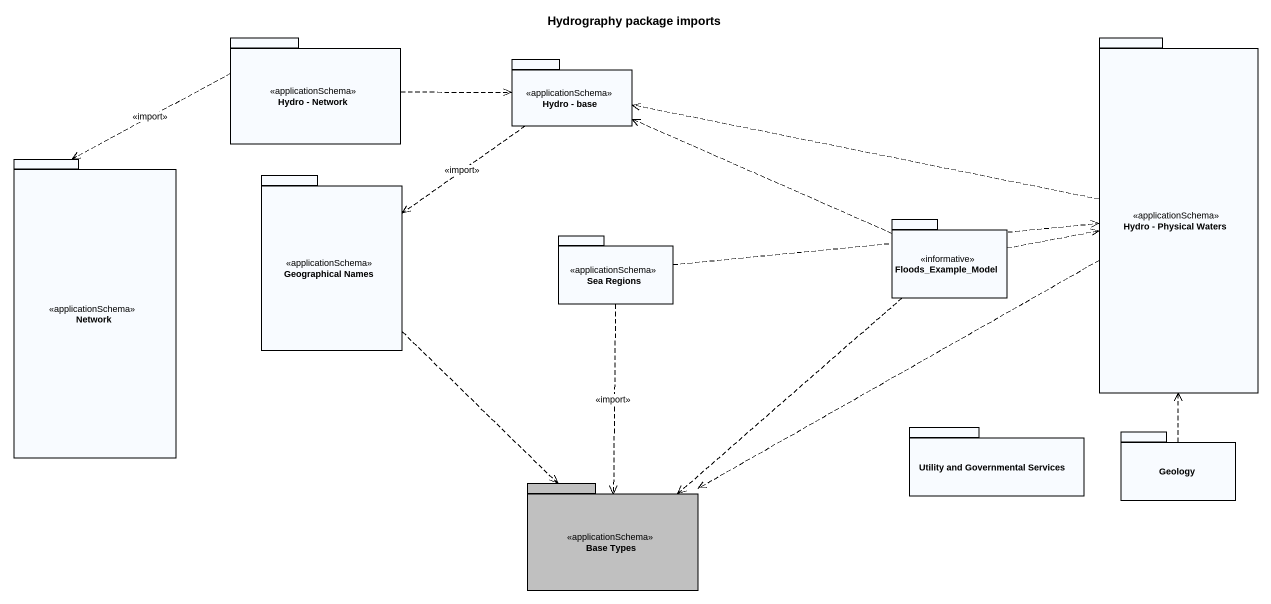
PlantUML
@startuml
title Hydrography package imports
package "Hydro - Network" as Hydro_Network <<applicationSchema>> {
}
package "Hydro - base" as Hydro_base <<applicationSchema>> {
}
package "Hydro - Physical Waters" as Hydro_Physical_Waters <<applicationSchema>> {
}
package "Network" as Network_ <<applicationSchema>> {
}
package "Geographical Names" as Geographical_Names <<applicationSchema>> {
}
package Floods_Example_Model <<informative>> {
}
package "Sea Regions" as Sea_Regions <<applicationSchema>> {
}
package "Utility and Governmental Services" as Utility_and_Governmental {
}
package Geology {
}
package "Base Types" as Base_Types <<applicationSchema>> #C0C0C0 {
}
Hydro_Network .right.> Hydro_base
Hydro_Network ..> Network_ : <<import>>
Hydro_base ..> Geographical_Names : <<import>>
Hydro_Physical_Waters .left.> Hydro_base
Hydro_Physical_Waters .left.> Base_Types
Geographical_Names ..> Base_Types
Floods_Example_Model .left.> Hydro_base
Floods_Example_Model .right.> Hydro_Physical_Waters
Floods_Example_Model ..> Base_Types
Sea_Regions .right.> Hydro_Physical_Waters
Sea_Regions ..> Base_Types : <<import>>
Geology .up.> Hydro_Physical_Waters
@enduml
